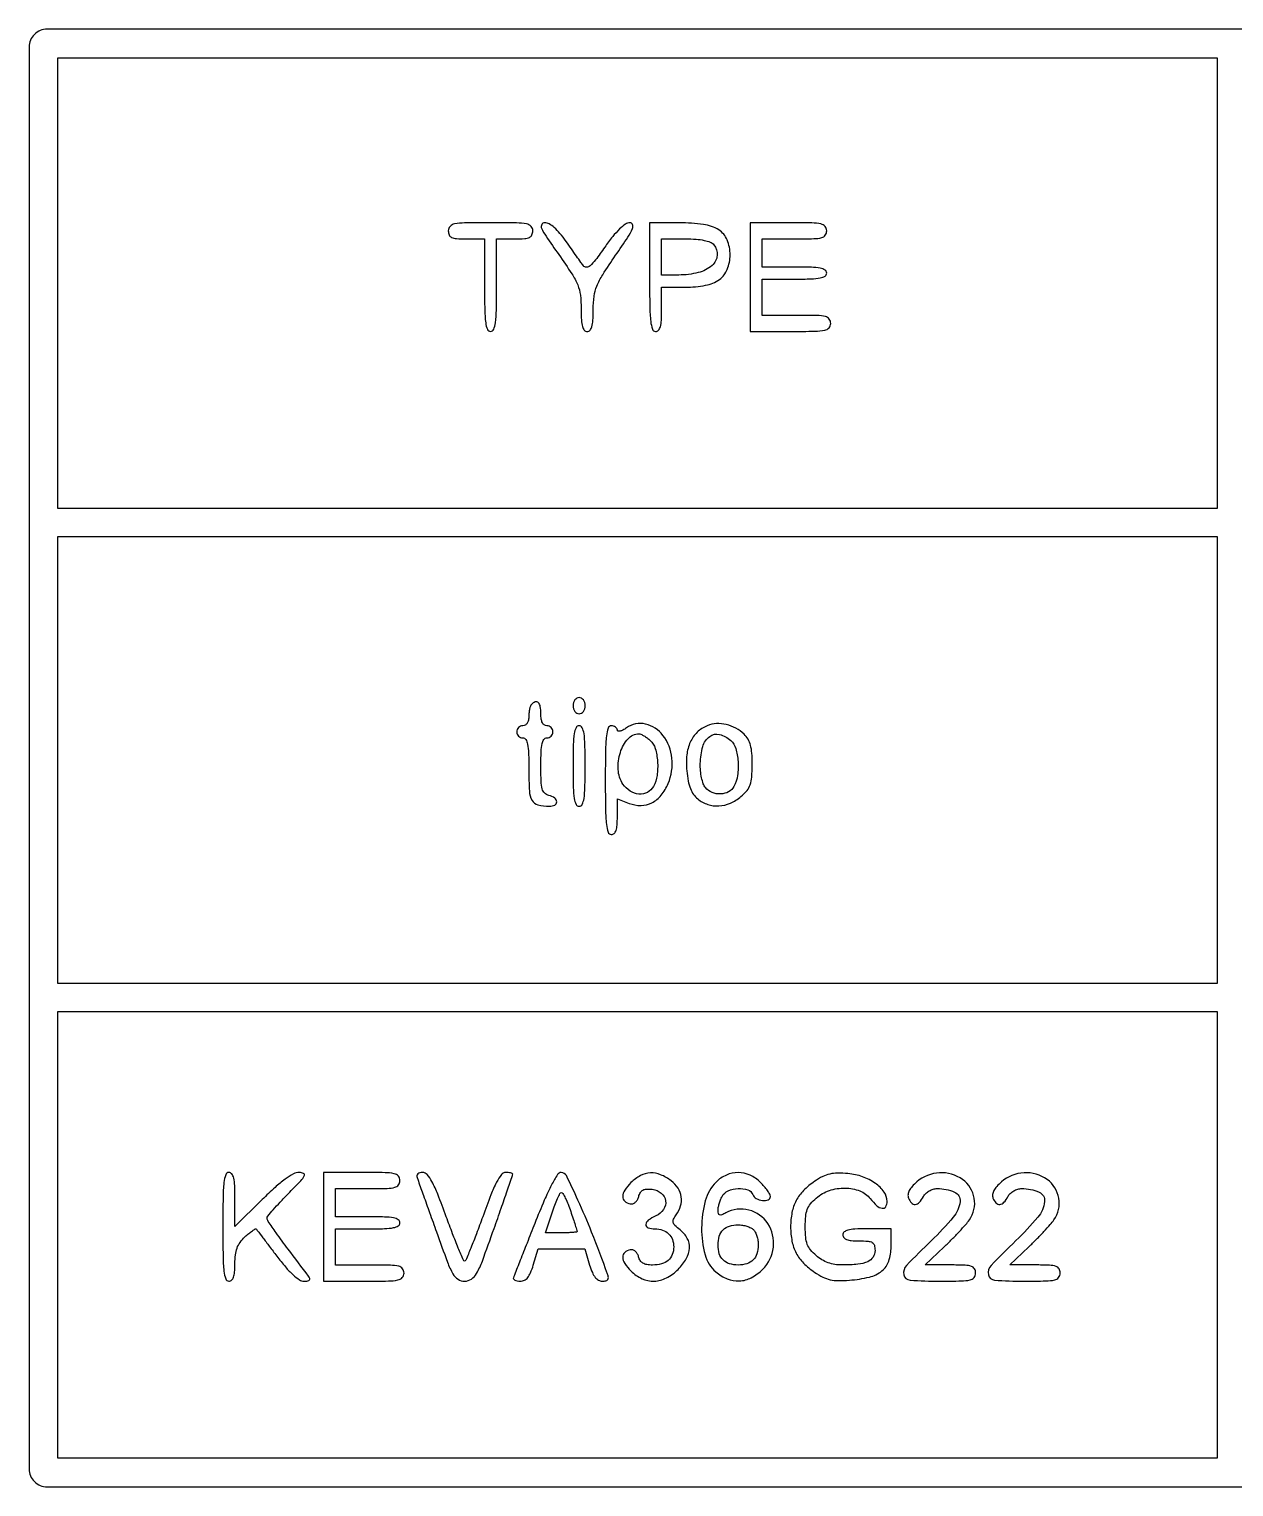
# Model space of a CAD drawing. Header units: millimetres. Extents: x 9982696 to 10277415, y 3207660 to 3335318.
# Drawn here: x 10019533.52 to 10019571.5, y 3333523.96 to 3333569.93 of the extents above; entities that cross this region are included whole.
import ezdxf

# ---------------------------------------------------------------- set-up
doc = ezdxf.new("R2010")
doc.units = ezdxf.units.MM
doc.header["$LTSCALE"] = 2

msp = doc.modelspace()

# ---------------------------------------------------------------- linework, layer by layer
for points in [[(10019533.689, 3333569.761, 0.198873), (10019533.525, 3333569.364, 0.000038), (10019533.523, 3333546.944, 0.000038), (10019533.525, 3333524.525, 0.198873), (10019533.689, 3333524.128, 0.198911), (10019534.091, 3333523.961, 0.000001), (10019671.731, 3333523.961, 0.000001), (10019809.371, 3333523.961, 0.198911), (10019809.773, 3333524.128, 0.198873), (10019809.937, 3333524.525, 0.000038), (10019809.939, 3333546.944, 0.000038), (10019809.937, 3333569.364, 0.198873), (10019809.773, 3333569.761, 0.198911), (10019809.371, 3333569.927, 0.000001), (10019671.731, 3333569.928, 0.000001), (10019534.091, 3333569.927, 0.198911)], [(10019546.735, 3333563.568, 0.102588), (10019546.762, 3333563.437, 0.188085), (10019546.838, 3333563.36, 0.090841), (10019546.991, 3333563.323, 0.013964), (10019547.306, 3333563.314), (10019547.877, 3333563.314), (10019547.877, 3333561.855, 0.004301), (10019547.883, 3333561.066, 0.028132), (10019547.913, 3333560.671, 0.065619), (10019547.968, 3333560.462, 0.303591), (10019548.067, 3333560.396, 0.303591), (10019548.166, 3333560.462, 0.065619), (10019548.221, 3333560.671, 0.028132), (10019548.251, 3333561.066, 0.004301), (10019548.257, 3333561.855), (10019548.257, 3333563.314), (10019548.828, 3333563.314, 0.013964), (10019549.143, 3333563.323, 0.090841), (10019549.296, 3333563.36, 0.188085), (10019549.372, 3333563.437, 0.102588), (10019549.399, 3333563.568, 0.193568), (10019549.344, 3333563.707, 0.15568), (10019549.201, 3333563.784, 0.043488), (10019548.888, 3333563.816, 0.003595), (10019548.067, 3333563.822, 0.003595), (10019547.246, 3333563.816, 0.043488), (10019546.933, 3333563.784, 0.15568), (10019546.79, 3333563.707, 0.193568)], [(10019550.216, 3333562.819, -0.008372), (10019550.631, 3333562.209, -0.047324), (10019550.814, 3333561.861, -0.068613), (10019550.897, 3333561.544, -0.029314), (10019550.922, 3333561.106, 0.011795), (10019550.931, 3333560.75, 0.05371), (10019550.962, 3333560.546, 0.117384), (10019551.022, 3333560.436, 0.213556), (10019551.113, 3333560.396, 0.209701), (10019551.203, 3333560.435, 0.119055), (10019551.262, 3333560.542, 0.055156), (10019551.294, 3333560.741, 0.012396), (10019551.303, 3333561.084, -0.031911), (10019551.33, 3333561.506, -0.065956), (10019551.415, 3333561.825, -0.044709), (10019551.601, 3333562.182, -0.008361), (10019552.009, 3333562.797, 0.004661), (10019552.398, 3333563.372, 0.04231), (10019552.543, 3333563.637, 0.195797), (10019552.546, 3333563.763, 0.312849), (10019552.462, 3333563.822, 0.152213), (10019552.319, 3333563.778, 0.041558), (10019552.135, 3333563.626, 0.032197), (10019551.917, 3333563.386, 0.015001), (10019551.666, 3333563.05, -0.008142), (10019551.375, 3333562.649, -0.052844), (10019551.205, 3333562.467, -0.164751), (10019551.088, 3333562.419, -0.258724), (10019550.992, 3333562.464, -0.001591), (10019550.916, 3333562.571, -0.000294), (10019550.777, 3333562.768, -0.000315), (10019550.616, 3333562.998, -0.000287), (10019550.449, 3333563.236, 0.021452), (10019550.256, 3333563.488, 0.039962), (10019550.076, 3333563.671, 0.051199), (10019549.914, 3333563.786, 0.128261), (10019549.774, 3333563.822, 0.276412), (10019549.681, 3333563.766, 0.230676), (10019549.676, 3333563.649, 0.045435), (10019549.816, 3333563.397, 0.004378)], [(10019553.08, 3333562.109, 0.003511), (10019553.086, 3333561.172, 0.024158), (10019553.115, 3333560.713, 0.054088), (10019553.169, 3333560.468, 0.32143), (10019553.27, 3333560.396, 0.211442), (10019553.361, 3333560.436, 0.118311), (10019553.42, 3333560.544, 0.054498), (10019553.452, 3333560.745, 0.01212), (10019553.46, 3333561.094), (10019553.46, 3333561.792), (10019554.205, 3333561.792, 0.045338), (10019554.846, 3333561.85, 0.110897), (10019555.28, 3333562.034, 0.141961), (10019555.529, 3333562.352, 0.096223), (10019555.618, 3333562.807, 0.097259), (10019555.524, 3333563.282, 0.155876), (10019555.261, 3333563.596, 0.108061), (10019554.783, 3333563.77, 0.033482), (10019554.014, 3333563.822), (10019553.08, 3333563.822)], [(10019556.252, 3333562.109), (10019556.252, 3333560.396), (10019557.521, 3333560.396, 0.003852), (10019558.299, 3333560.402, 0.045528), (10019558.6, 3333560.434, 0.160003), (10019558.736, 3333560.511, 0.186821), (10019558.79, 3333560.649, 0.165398), (10019558.743, 3333560.787, 0.1727), (10019558.624, 3333560.864, 0.052938), (10019558.363, 3333560.897, 0.004884), (10019557.711, 3333560.903), (10019556.633, 3333560.903), (10019556.633, 3333561.474), (10019556.633, 3333562.045), (10019557.648, 3333562.045, 0.006994), (10019558.18, 3333562.053, 0.039364), (10019558.462, 3333562.083, 0.093584), (10019558.611, 3333562.141, 0.258593), (10019558.663, 3333562.236, 0.258593), (10019558.611, 3333562.331, 0.093584), (10019558.462, 3333562.388, 0.039364), (10019558.18, 3333562.419, 0.006994), (10019557.648, 3333562.426), (10019556.633, 3333562.426), (10019556.633, 3333562.87), (10019556.633, 3333563.314), (10019557.648, 3333563.314, 0.005351), (10019558.257, 3333563.321, 0.055952), (10019558.505, 3333563.354, 0.176663), (10019558.619, 3333563.431, 0.157888), (10019558.663, 3333563.568, 0.179874), (10019558.612, 3333563.706, 0.16431), (10019558.481, 3333563.784, 0.047763), (10019558.194, 3333563.816, 0.004147), (10019557.458, 3333563.822), (10019556.252, 3333563.822)], [(10019555.105, 3333563.13, -0.197025), (10019555.211, 3333562.793, -0.195514), (10019555.05, 3333562.477, -0.117555), (10019554.614, 3333562.251, -0.060457), (10019554, 3333562.174), (10019553.46, 3333562.172), (10019553.46, 3333562.743), (10019553.46, 3333563.314), (10019554.206, 3333563.314, -0.016354), (10019554.544, 3333563.303, -0.034212), (10019554.804, 3333563.268, -0.044785), (10019554.993, 3333563.211, -0.124855)], [(10019550.668, 3333548.594, 0.072314), (10019550.683, 3333548.496, 0.08892), (10019550.724, 3333548.414, 0.10214), (10019550.786, 3333548.36, 0.130775), (10019550.859, 3333548.34, 0.130775), (10019550.932, 3333548.36, 0.10214), (10019550.994, 3333548.414, 0.08892), (10019551.035, 3333548.496, 0.072314), (10019551.049, 3333548.594, 0.072314), (10019551.035, 3333548.692, 0.08892), (10019550.994, 3333548.774, 0.10214), (10019550.932, 3333548.828, 0.130775), (10019550.859, 3333548.848, 0.130775), (10019550.786, 3333548.828, 0.10214), (10019550.724, 3333548.774, 0.08892), (10019550.683, 3333548.692, 0.072314)], [(10019549.357, 3333548.636, 0.11238), (10019549.324, 3333548.584, 0.029781), (10019549.297, 3333548.49, 0.028659), (10019549.279, 3333548.375, 0.026022), (10019549.273, 3333548.256, -0.053767), (10019549.26, 3333548.135, -0.089356), (10019549.22, 3333548.041, -0.114165), (10019549.159, 3333547.981, -0.137041), (10019549.082, 3333547.959, 0.099038), (10019549.01, 3333547.945, 0.097945), (10019548.948, 3333547.904, 0.097945), (10019548.906, 3333547.842, 0.099038), (10019548.892, 3333547.769, 0.099038), (10019548.906, 3333547.696, 0.097945), (10019548.948, 3333547.635, 0.097945), (10019549.01, 3333547.593, 0.099038), (10019549.082, 3333547.579, -0.256863), (10019549.177, 3333547.527, -0.094602), (10019549.235, 3333547.38, -0.039845), (10019549.265, 3333547.101, -0.007127), (10019549.273, 3333546.577, 0.013491), (10019549.291, 3333545.897, 0.114246), (10019549.375, 3333545.606, 0.207374), (10019549.558, 3333545.465, 0.061056), (10019549.917, 3333545.421, 0.109031), (10019550.091, 3333545.46, 0.300198), (10019550.154, 3333545.562, 0.238528), (10019550.089, 3333545.682, 0.08728), (10019549.907, 3333545.765, -0.128086), (10019549.773, 3333545.84, -0.13626), (10019549.697, 3333545.97, -0.057967), (10019549.661, 3333546.207, -0.008035), (10019549.653, 3333546.705, -0.008663), (10019549.661, 3333547.155, -0.045008), (10019549.692, 3333547.401, -0.104552), (10019549.75, 3333547.531, -0.239302), (10019549.844, 3333547.579, 0.099038), (10019549.916, 3333547.593, 0.097945), (10019549.978, 3333547.635, 0.097945), (10019550.019, 3333547.696, 0.099038), (10019550.034, 3333547.769, 0.099038), (10019550.019, 3333547.842, 0.097945), (10019549.978, 3333547.904, 0.097945), (10019549.916, 3333547.945, 0.099038), (10019549.844, 3333547.959, -0.152103), (10019549.761, 3333547.985, -0.12651), (10019549.701, 3333548.055, -0.082504), (10019549.665, 3333548.172, -0.033607), (10019549.653, 3333548.34, 0.038338), (10019549.636, 3333548.57, 0.159359), (10019549.573, 3333548.693, 0.292752), (10019549.478, 3333548.714, 0.108326)], [(10019550.668, 3333546.69, 0.005163), (10019550.675, 3333546.012, 0.032071), (10019550.705, 3333545.665, 0.076301), (10019550.762, 3333545.482, 0.286822), (10019550.859, 3333545.421, 0.286822), (10019550.956, 3333545.482, 0.076301), (10019551.013, 3333545.665, 0.032071), (10019551.042, 3333546.012, 0.005163), (10019551.049, 3333546.69, 0.005163), (10019551.042, 3333547.369, 0.032071), (10019551.013, 3333547.716, 0.076301), (10019550.956, 3333547.899, 0.286822), (10019550.859, 3333547.959, 0.286822), (10019550.762, 3333547.899, 0.076301), (10019550.705, 3333547.716, 0.032071), (10019550.675, 3333547.369, 0.005163)], [(10019552.35, 3333547.893, -0.02964), (10019552.24, 3333547.825, -0.066037), (10019552.148, 3333547.79, -0.136237), (10019552.089, 3333547.792, -0.326537), (10019552.064, 3333547.825, 0.140632), (10019552.05, 3333547.877, 0.099884), (10019552.008, 3333547.92, 0.085029), (10019551.947, 3333547.949, 0.068712), (10019551.874, 3333547.959, 0.32143), (10019551.773, 3333547.887, 0.054088), (10019551.719, 3333547.642, 0.024158), (10019551.69, 3333547.183, 0.003511), (10019551.684, 3333546.246, 0.003511), (10019551.69, 3333545.31, 0.024158), (10019551.719, 3333544.85, 0.054088), (10019551.773, 3333544.605, 0.32143), (10019551.874, 3333544.533, 0.18657), (10019551.962, 3333544.567, 0.127015), (10019552.022, 3333544.658, 0.064794), (10019552.055, 3333544.824, 0.017209), (10019552.064, 3333545.093), (10019552.064, 3333545.653), (10019552.436, 3333545.513, 0.094448), (10019552.81, 3333545.448, 0.114351), (10019553.155, 3333545.533, 0.105502), (10019553.447, 3333545.77, 0.070966), (10019553.667, 3333546.14, 0.124968), (10019553.785, 3333546.935, 0.136596), (10019553.502, 3333547.659, 0.178639), (10019552.951, 3333548.014, 0.211772)], [(10019554.895, 3333547.961, 0.094548), (10019554.58, 3333547.755, 0.094864), (10019554.364, 3333547.447, 0.08098), (10019554.254, 3333547.039, 0.049199), (10019554.253, 3333546.538, 0.021971), (10019554.298, 3333546.218, 0.047481), (10019554.366, 3333545.979, 0.060553), (10019554.464, 3333545.796, 0.068802), (10019554.6, 3333545.652, 0.091399), (10019554.915, 3333545.48, 0.093272), (10019555.268, 3333545.434, 0.08906), (10019555.628, 3333545.519, 0.074921), (10019555.959, 3333545.728, 0.041033), (10019556.151, 3333545.922, 0.089736), (10019556.254, 3333546.103, 0.06829), (10019556.302, 3333546.339, 0.016418), (10019556.316, 3333546.739, 0.017624), (10019556.303, 3333547.097, 0.047369), (10019556.261, 3333547.347, 0.064891), (10019556.184, 3333547.536, 0.068926), (10019556.062, 3333547.694, 0.070119), (10019555.803, 3333547.885, 0.068001), (10019555.499, 3333548, 0.07018), (10019555.185, 3333548.027, 0.084194)], [(10019553.101, 3333547.496, -0.139722), (10019553.258, 3333547.245, -0.052676), (10019553.33, 3333546.834, -0.051775), (10019553.315, 3333546.395, -0.088711), (10019553.202, 3333546.048, -0.151355), (10019553.013, 3333545.861, -0.139822), (10019552.746, 3333545.807, -0.123645), (10019552.464, 3333545.901, -0.105774), (10019552.241, 3333546.122, -0.131085), (10019552.09, 3333546.579, -0.091864), (10019552.158, 3333547.12, -0.10358), (10019552.401, 3333547.55, -0.215808), (10019552.745, 3333547.706, -0.1062), (10019552.808, 3333547.692, -0.027313), (10019552.901, 3333547.644, -0.026551), (10019553.003, 3333547.576, -0.024241)], [(10019555.639, 3333547.496, -0.139722), (10019555.796, 3333547.245, -0.052676), (10019555.868, 3333546.834, -0.051775), (10019555.853, 3333546.395, -0.088711), (10019555.74, 3333546.048, -0.148089), (10019555.571, 3333545.879, -0.113442), (10019555.318, 3333545.81, -0.107773), (10019555.05, 3333545.858, -0.12267), (10019554.84, 3333546.012, -0.090347), (10019554.774, 3333546.13, -0.030278), (10019554.721, 3333546.321, -0.028985), (10019554.686, 3333546.544, -0.029324), (10019554.678, 3333546.769, -0.062755), (10019554.758, 3333547.307, -0.164079), (10019554.975, 3333547.626, -0.23011), (10019555.285, 3333547.687, -0.120176)], [(10019539.628, 3333532.16, 0.003511), (10019539.635, 3333531.224, 0.024158), (10019539.663, 3333530.765, 0.054088), (10019539.718, 3333530.519, 0.32143), (10019539.819, 3333530.447, 0.184474), (10019539.906, 3333530.481, 0.127512), (10019539.966, 3333530.57, 0.065758), (10019539.999, 3333530.733, 0.017786), (10019540.009, 3333530.996, -0.028494), (10019540.025, 3333531.279, -0.061104), (10019540.076, 3333531.492, -0.068862), (10019540.172, 3333531.669, -0.045916), (10019540.326, 3333531.843, -0.014574), (10019540.45, 3333531.953, -0.024419), (10019540.562, 3333532.037, -0.021751), (10019540.652, 3333532.093, -0.370898), (10019540.684, 3333532.087, -0.003), (10019540.715, 3333532.047, -0.000047), (10019540.89, 3333531.816, -0.000125), (10019541.093, 3333531.548, -0.000083), (10019541.326, 3333531.24, 0.01418), (10019541.604, 3333530.894, 0.030605), (10019541.841, 3333530.648, 0.039187), (10019542.04, 3333530.492, 0.147731), (10019542.189, 3333530.447, 0.031181), (10019542.309, 3333530.455, 0.181739), (10019542.363, 3333530.484, 0.283329), (10019542.372, 3333530.532, 0.068495), (10019542.33, 3333530.606, -0.001466), (10019541.688, 3333531.454, -0.00606), (10019541.308, 3333531.972, -0.004536), (10019541.055, 3333532.333, -0.151819), (10019541.024, 3333532.432, -0.173191), (10019541.047, 3333532.495, -0.005854), (10019541.218, 3333532.7, -0.01043), (10019541.432, 3333532.939, -0.007014), (10019541.686, 3333533.203, 0.004215), (10019542.085, 3333533.614, 0.069736), (10019542.196, 3333533.769, 0.422807), (10019542.172, 3333533.843, 0.114128), (10019542.038, 3333533.874, 0.123003), (10019541.851, 3333533.827, 0.035193), (10019541.595, 3333533.666, 0.026669), (10019541.274, 3333533.405, 0.011159), (10019540.869, 3333533.02), (10019540.009, 3333532.167), (10019540.009, 3333533.02, 0.008965), (10019540.001, 3333533.459, 0.045946), (10019539.97, 3333533.7, 0.106169), (10019539.911, 3333533.827, 0.236305), (10019539.819, 3333533.874, 0.32143), (10019539.718, 3333533.801, 0.054088), (10019539.663, 3333533.556, 0.024158), (10019539.635, 3333533.097, 0.003511)], [(10019542.801, 3333532.16), (10019542.801, 3333530.447), (10019544.07, 3333530.447, 0.003852), (10019544.848, 3333530.453, 0.045528), (10019545.148, 3333530.485, 0.160003), (10019545.285, 3333530.563, 0.186821), (10019545.339, 3333530.701, 0.165398), (10019545.292, 3333530.838, 0.1727), (10019545.172, 3333530.916, 0.052938), (10019544.912, 3333530.949, 0.004884), (10019544.26, 3333530.955), (10019543.181, 3333530.955), (10019543.181, 3333531.526), (10019543.181, 3333532.097), (10019544.197, 3333532.097, 0.006994), (10019544.728, 3333532.104, 0.039364), (10019545.011, 3333532.135, 0.093584), (10019545.159, 3333532.193, 0.258593), (10019545.212, 3333532.287, 0.258593), (10019545.159, 3333532.382, 0.093584), (10019545.011, 3333532.44, 0.039364), (10019544.728, 3333532.47, 0.006994), (10019544.197, 3333532.478), (10019543.181, 3333532.478), (10019543.181, 3333532.922), (10019543.181, 3333533.366), (10019544.197, 3333533.366, 0.005351), (10019544.806, 3333533.373, 0.055952), (10019545.053, 3333533.406, 0.176663), (10019545.167, 3333533.483, 0.157888), (10019545.212, 3333533.62, 0.179874), (10019545.16, 3333533.758, 0.16431), (10019545.029, 3333533.835, 0.047763), (10019544.742, 3333533.867, 0.004147), (10019544.006, 3333533.874), (10019542.801, 3333533.874)], [(10019545.75, 3333533.715, -0.002293), (10019545.791, 3333533.602, -0.000074), (10019545.954, 3333533.146, -0.000143), (10019546.145, 3333532.609, -0.000099), (10019546.361, 3333532.002, 0.003713), (10019546.709, 3333531.044, 0.041203), (10019546.882, 3333530.676, 0.121922), (10019547.042, 3333530.508, 0.142103), (10019547.253, 3333530.447, 0.148646), (10019547.465, 3333530.512, 0.118509), (10019547.628, 3333530.689, 0.038957), (10019547.808, 3333531.079, 0.003383), (10019548.179, 3333532.108, 0.000931), (10019548.403, 3333532.748, 0.001488), (10019548.593, 3333533.296, 0.000267), (10019548.758, 3333533.78, 0.082354), (10019548.765, 3333533.821, 0.303434), (10019548.751, 3333533.841, 0.040278), (10019548.699, 3333533.858, 0.035638), (10019548.627, 3333533.87, 0.022219), (10019548.542, 3333533.874, 0.233074), (10019548.408, 3333533.808, 0.044318), (10019548.259, 3333533.573, 0.026996), (10019548.076, 3333533.167, 0.006562), (10019547.819, 3333532.478, -0.004193), (10019547.622, 3333531.943, -0.006818), (10019547.446, 3333531.492, -0.001969), (10019547.287, 3333531.107, -0.302757), (10019547.249, 3333531.082, -0.301077), (10019547.212, 3333531.107, -0.001956), (10019547.05, 3333531.492, -0.006787), (10019546.871, 3333531.943, -0.004176), (10019546.671, 3333532.478, 0.00624), (10019546.403, 3333533.187, 0.028892), (10019546.22, 3333533.586, 0.052457), (10019546.07, 3333533.807, 0.221445), (10019545.928, 3333533.874, 0.063691), (10019545.839, 3333533.862, 0.119337), (10019545.776, 3333533.828, 0.158739), (10019545.746, 3333533.777, 0.141808)], [(10019549.463, 3333532.27, 0.000065), (10019549.217, 3333531.648, 0.000097), (10019549.002, 3333531.106, 0.000037), (10019548.818, 3333530.639, 0.002331), (10019548.786, 3333530.557, 0.24826), (10019548.791, 3333530.516, 0.12432), (10019548.832, 3333530.48, 0.076396), (10019548.907, 3333530.455, 0.041158), (10019549.003, 3333530.447, 0.111875), (10019549.133, 3333530.477, 0.111482), (10019549.239, 3333530.56, 0.073288), (10019549.328, 3333530.711, 0.024337), (10019549.414, 3333530.955), (10019549.567, 3333531.462), (10019550.303, 3333531.462), (10019551.039, 3333531.462), (10019551.191, 3333530.955, 0.024905), (10019551.276, 3333530.717, 0.069093), (10019551.365, 3333530.564, 0.104439), (10019551.468, 3333530.478, 0.122589), (10019551.59, 3333530.447, 0.050673), (10019551.704, 3333530.459, 0.183807), (10019551.764, 3333530.497, 0.193765), (10019551.782, 3333530.564, 0.056936), (10019551.756, 3333530.669, 0.006093), (10019551.253, 3333531.99, 0.012756), (10019550.823, 3333533.003, 0.007812), (10019550.457, 3333533.774, 0.285898), (10019550.297, 3333533.873, 0.256656), (10019550.177, 3333533.807, 0.02109), (10019549.992, 3333533.486, 0.019273), (10019549.762, 3333532.998, 0.006463)], [(10019552.493, 3333533.553, 0.048396), (10019552.298, 3333533.315, 0.140506), (10019552.233, 3333533.115, 0.225394), (10019552.297, 3333532.969, 0.132254), (10019552.471, 3333532.884, 0.12905), (10019552.553, 3333532.889, 0.099095), (10019552.63, 3333532.934, 0.084773), (10019552.695, 3333533.012, 0.065081), (10019552.736, 3333533.115, -0.067268), (10019552.79, 3333533.245, -0.140229), (10019552.867, 3333533.32, -0.114435), (10019552.984, 3333533.351, -0.036863), (10019553.165, 3333533.344, -0.142934), (10019553.45, 3333533.224, -0.191718), (10019553.585, 3333532.982, -0.185838), (10019553.519, 3333532.707, -0.135687), (10019553.276, 3333532.504, 0.048796), (10019553.04, 3333532.367, 0.221193), (10019552.964, 3333532.231, 0.345359), (10019553.03, 3333532.131, 0.079705), (10019553.245, 3333532.097, -0.081113), (10019553.489, 3333532.057, -0.110425), (10019553.679, 3333531.942, -0.113411), (10019553.799, 3333531.76, -0.08909), (10019553.841, 3333531.526, -0.091913), (10019553.796, 3333531.283, -0.125562), (10019553.668, 3333531.102, -0.112498), (10019553.456, 3333530.992, -0.064196), (10019553.169, 3333530.955, -0.041546), (10019552.995, 3333530.969, -0.093362), (10019552.871, 3333531.015, -0.113365), (10019552.787, 3333531.096, -0.081437), (10019552.734, 3333531.215, 0.069081), (10019552.693, 3333531.313, 0.084738), (10019552.629, 3333531.389, 0.097058), (10019552.552, 3333531.432, 0.127087), (10019552.471, 3333531.437, 0.132254), (10019552.297, 3333531.352, 0.225394), (10019552.233, 3333531.206, 0.140506), (10019552.298, 3333531.006, 0.048396), (10019552.493, 3333530.768, 0.088391), (10019552.844, 3333530.524, 0.117151), (10019553.224, 3333530.447, 0.112218), (10019553.61, 3333530.548, 0.076314), (10019553.978, 3333530.818, 0.065367), (10019554.237, 3333531.156, 0.117836), (10019554.337, 3333531.489, 0.136985), (10019554.269, 3333531.797, 0.104087), (10019554.046, 3333532.063, -0.022666), (10019553.881, 3333532.205, -0.139376), (10019553.824, 3333532.301, -0.180805), (10019553.834, 3333532.399, -0.043922), (10019553.919, 3333532.54, 0.0851), (10019554.059, 3333532.82, 0.110253), (10019554.079, 3333533.105, 0.10876), (10019553.976, 3333533.375, 0.081051), (10019553.76, 3333533.611, 0.069674), (10019553.429, 3333533.803, 0.108901), (10019553.105, 3333533.859, 0.111029), (10019552.793, 3333533.774, 0.074505)], [(10019555.176, 3333533.571, 0.131199), (10019554.836, 3333532.983, 0.064939), (10019554.72, 3333532.122, 0.065701), (10019554.828, 3333531.277, 0.151696), (10019555.164, 3333530.74, 0.081303), (10019555.53, 3333530.517, 0.110077), (10019555.91, 3333530.453, 0.10793), (10019556.287, 3333530.557, 0.075811), (10019556.643, 3333530.818, 0.1686), (10019556.981, 3333531.517, 0.175374), (10019556.807, 3333532.263, 0.188541), (10019556.211, 3333532.689, 0.187043), (10019555.482, 3333532.6, -0.025079), (10019555.355, 3333532.54, -0.170538), (10019555.286, 3333532.536, -0.267343), (10019555.249, 3333532.576, -0.060402), (10019555.237, 3333532.672, -0.048435), (10019555.246, 3333532.767, -0.022822), (10019555.275, 3333532.887, -0.022367), (10019555.318, 3333533.012, -0.029279), (10019555.368, 3333533.121, -0.169929), (10019555.556, 3333533.293, -0.087487), (10019555.87, 3333533.367, -0.093292), (10019556.173, 3333533.327, -0.226075), (10019556.333, 3333533.176, 0.179114), (10019556.443, 3333533.05, 0.098216), (10019556.641, 3333532.989, 0.123374), (10019556.817, 3333533.015, 0.304855), (10019556.887, 3333533.118, 0.130216), (10019556.868, 3333533.188, 0.023416), (10019556.795, 3333533.303, 0.023867), (10019556.694, 3333533.433, 0.01959), (10019556.575, 3333533.562, 0.090655), (10019556.246, 3333533.79, 0.10482), (10019555.874, 3333533.871, 0.105522), (10019555.503, 3333533.794, 0.092986)], [(10019558.284, 3333533.596, 0.04815), (10019557.934, 3333533.304, 0.073784), (10019557.7, 3333532.986, 0.073763), (10019557.569, 3333532.614, 0.048096), (10019557.525, 3333532.16, 0.048096), (10019557.569, 3333531.706, 0.073764), (10019557.7, 3333531.334, 0.073784), (10019557.934, 3333531.017, 0.048151), (10019558.284, 3333530.725, 0.03279), (10019558.541, 3333530.574, 0.06092), (10019558.768, 3333530.493, 0.054379), (10019559.024, 3333530.464, 0.021308), (10019559.381, 3333530.477, 0.038532), (10019560.009, 3333530.577, 0.110817), (10019560.402, 3333530.769, 0.142702), (10019560.619, 3333531.078, 0.08225), (10019560.694, 3333531.529), (10019560.694, 3333532.097), (10019559.932, 3333532.097, 0.010614), (10019559.547, 3333532.089, 0.050675), (10019559.329, 3333532.057, 0.113455), (10019559.214, 3333531.998, 0.222027), (10019559.171, 3333531.907, 0.176579), (10019559.202, 3333531.82, 0.128937), (10019559.287, 3333531.76, 0.069535), (10019559.439, 3333531.726, 0.020272), (10019559.678, 3333531.716, -0.016344), (10019559.969, 3333531.707, -0.118547), (10019560.101, 3333531.666, -0.199453), (10019560.166, 3333531.579, -0.061568), (10019560.186, 3333531.414, -0.144966), (10019560.123, 3333531.202, -0.146201), (10019559.956, 3333531.06, -0.080843), (10019559.649, 3333530.981, -0.021975), (10019559.146, 3333530.957, -0.041795), (10019558.92, 3333530.975, -0.046198), (10019558.708, 3333531.03, -0.046618), (10019558.512, 3333531.123, -0.044023), (10019558.332, 3333531.252, -0.041967), (10019558.153, 3333531.434, -0.082496), (10019558.051, 3333531.608, -0.068811), (10019558.001, 3333531.827, -0.022157), (10019557.986, 3333532.16, -0.022157), (10019558.001, 3333532.494, -0.068811), (10019558.051, 3333532.712, -0.082496), (10019558.153, 3333532.887, -0.041967), (10019558.332, 3333533.069, -0.096953), (10019558.747, 3333533.305, -0.084083), (10019559.241, 3333533.382, -0.089558), (10019559.706, 3333533.293, -0.134609), (10019560.036, 3333533.049, 0.039685), (10019560.242, 3333532.826, 0.147462), (10019560.412, 3333532.744, 0.311707), (10019560.522, 3333532.796, 0.131281), (10019560.567, 3333532.963, 0.156732), (10019560.472, 3333533.258, 0.082937), (10019560.197, 3333533.531, 0.070374), (10019559.796, 3333533.739, 0.061083), (10019559.334, 3333533.84, 0.024288), (10019559.005, 3333533.854, 0.056143), (10019558.759, 3333533.826, 0.060276), (10019558.537, 3333533.745, 0.031905)], [(10019561.504, 3333533.576, 0.032184), (10019561.359, 3333533.434, 0.062786), (10019561.267, 3333533.301, 0.08413), (10019561.227, 3333533.179, 0.128603), (10019561.239, 3333533.069, 0.092655), (10019561.334, 3333532.915, 0.236025), (10019561.453, 3333532.868, 0.187854), (10019561.583, 3333532.933, 0.061158), (10019561.709, 3333533.112, -0.078029), (10019561.784, 3333533.212, -0.060819), (10019561.892, 3333533.293, -0.060046), (10019562.019, 3333533.348, -0.071382), (10019562.147, 3333533.366, -0.100926), (10019562.692, 3333533.255, -0.331492), (10019562.867, 3333532.956, -0.148105), (10019562.654, 3333532.462, -0.026794), (10019561.963, 3333531.725, 0.010408), (10019561.178, 3333530.942, 0.245163), (10019561.093, 3333530.65, 0.33946), (10019561.289, 3333530.478, 0.01642), (10019562.216, 3333530.447, 0.004487), (10019562.91, 3333530.454, 0.050222), (10019563.184, 3333530.486, 0.168559), (10019563.309, 3333530.563, 0.17273), (10019563.358, 3333530.701, 0.13084), (10019563.323, 3333530.836, 0.186448), (10019563.227, 3333530.913, 0.069489), (10019563.026, 3333530.949, 0.007961), (10019562.565, 3333530.958), (10019561.772, 3333530.961), (10019562.368, 3333531.529, 0.007295), (10019562.611, 3333531.768, 0.007239), (10019562.847, 3333532.014, 0.007129), (10019563.047, 3333532.235, 0.027803), (10019563.161, 3333532.38, 0.197006), (10019563.315, 3333533.061, 0.197057), (10019562.946, 3333533.653, 0.172626), (10019562.219, 3333533.865, 0.164482)], [(10019564.169, 3333533.576, 0.032184), (10019564.024, 3333533.434, 0.062786), (10019563.932, 3333533.301, 0.08413), (10019563.892, 3333533.179, 0.128603), (10019563.904, 3333533.069, 0.092655), (10019563.999, 3333532.915, 0.236025), (10019564.118, 3333532.868, 0.187854), (10019564.248, 3333532.933, 0.061158), (10019564.374, 3333533.112, -0.078029), (10019564.449, 3333533.212, -0.060819), (10019564.557, 3333533.293, -0.060046), (10019564.684, 3333533.348, -0.071382), (10019564.812, 3333533.366, -0.100926), (10019565.357, 3333533.255, -0.331492), (10019565.532, 3333532.956, -0.148105), (10019565.319, 3333532.462, -0.026794), (10019564.627, 3333531.725, 0.010408), (10019563.843, 3333530.942, 0.245163), (10019563.758, 3333530.65, 0.33946), (10019563.954, 3333530.478, 0.01642), (10019564.881, 3333530.447, 0.004487), (10019565.575, 3333530.454, 0.050222), (10019565.849, 3333530.486, 0.168559), (10019565.974, 3333530.563, 0.17273), (10019566.023, 3333530.701, 0.13084), (10019565.987, 3333530.836, 0.186448), (10019565.892, 3333530.913, 0.069489), (10019565.691, 3333530.949, 0.007961), (10019565.23, 3333530.958), (10019564.437, 3333530.961), (10019565.033, 3333531.529, 0.007295), (10019565.276, 3333531.768, 0.007239), (10019565.512, 3333532.014, 0.007129), (10019565.712, 3333532.235, 0.027803), (10019565.826, 3333532.38, 0.197006), (10019565.98, 3333533.061, 0.197057), (10019565.611, 3333533.653, 0.172626), (10019564.884, 3333533.865, 0.164482)], [(10019550.593, 3333532.645, -0.00196), (10019550.671, 3333532.415, -0.002985), (10019550.736, 3333532.214, -0.001088), (10019550.791, 3333532.041, -0.076213), (10019550.795, 3333532.011, -0.382953), (10019550.781, 3333531.995, -0.006431), (10019550.65, 3333531.982, -0.012821), (10019550.49, 3333531.973, -0.007723), (10019550.299, 3333531.97), (10019549.803, 3333531.97), (10019550.006, 3333532.605, -0.012149), (10019550.091, 3333532.848, -0.01884), (10019550.176, 3333533.053, -0.013661), (10019550.256, 3333533.212, -0.277485), (10019550.3, 3333533.239, -0.269453), (10019550.345, 3333533.213, -0.01487), (10019550.424, 3333533.065, -0.019711), (10019550.509, 3333532.873, -0.012821)], [(10019556.354, 3333532.072, -0.082665), (10019556.412, 3333531.99, -0.03742), (10019556.461, 3333531.867, -0.035729), (10019556.495, 3333531.727, -0.040779), (10019556.506, 3333531.589, -0.073503), (10019556.465, 3333531.314, -0.123602), (10019556.346, 3333531.115, -0.123602), (10019556.147, 3333530.996, -0.073503), (10019555.871, 3333530.955, -0.073503), (10019555.596, 3333530.996, -0.123602), (10019555.397, 3333531.115, -0.123602), (10019555.278, 3333531.314, -0.073503), (10019555.237, 3333531.589, -0.073503), (10019555.278, 3333531.865, -0.123602), (10019555.397, 3333532.064, -0.123602), (10019555.596, 3333532.183, -0.073503), (10019555.871, 3333532.224, -0.040779), (10019556.009, 3333532.213, -0.035729), (10019556.149, 3333532.179, -0.03742), (10019556.272, 3333532.13, -0.082665)]]:
    msp.add_lwpolyline(points, format="xyb", close=True)
for points in [[(10019570.972, 3333561.918), (10019570.972, 3333554.812), (10019552.699, 3333554.812), (10019534.425, 3333554.812), (10019534.425, 3333561.918), (10019534.425, 3333569.025), (10019552.699, 3333569.025), (10019570.972, 3333569.025)], [(10019570.972, 3333546.881), (10019570.972, 3333539.838), (10019552.699, 3333539.838), (10019534.425, 3333539.838), (10019534.425, 3333546.881), (10019534.425, 3333553.924), (10019552.699, 3333553.924), (10019570.972, 3333553.924)], [(10019570.972, 3333531.907), (10019570.972, 3333524.864), (10019552.699, 3333524.864), (10019534.425, 3333524.864), (10019534.425, 3333531.907), (10019534.425, 3333538.95), (10019552.699, 3333538.95), (10019570.972, 3333538.95)]]:
    msp.add_lwpolyline(points, close=True)

doc.saveas('drawing.dxf')
